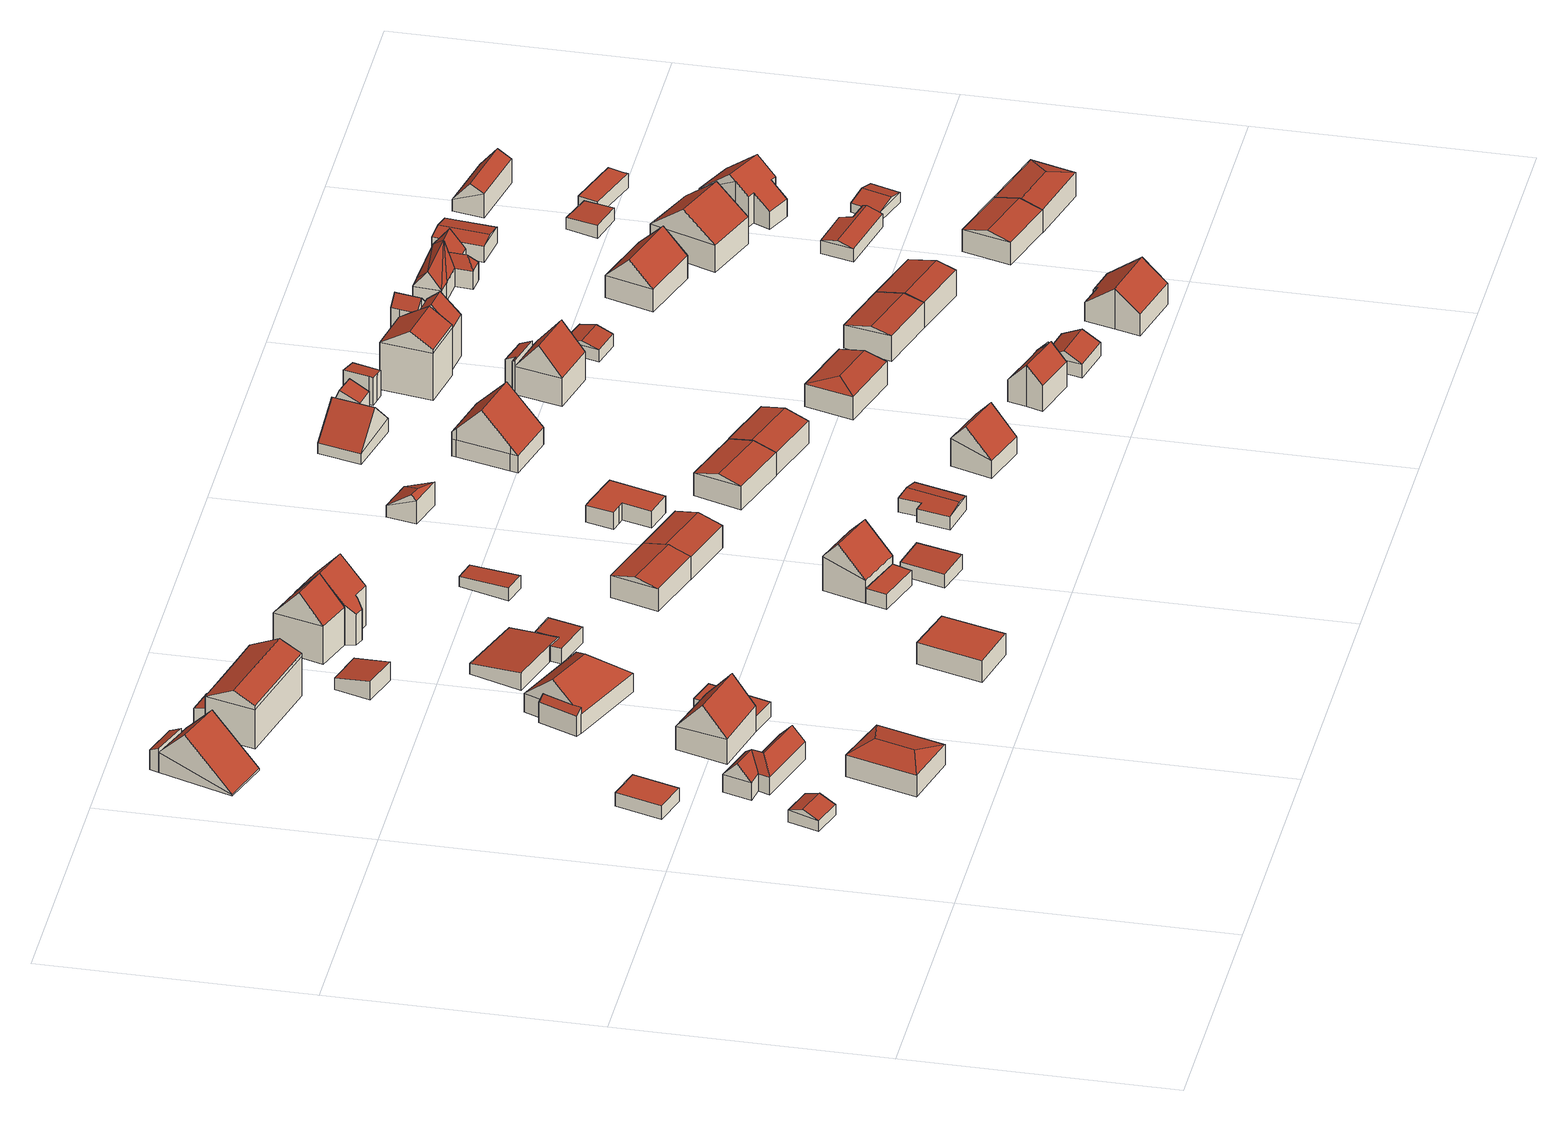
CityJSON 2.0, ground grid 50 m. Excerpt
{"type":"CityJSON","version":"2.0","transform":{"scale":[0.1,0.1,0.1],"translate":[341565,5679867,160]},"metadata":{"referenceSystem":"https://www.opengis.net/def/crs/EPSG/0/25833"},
"CityObjects":{
"building1":{"type":"Building","attributes":{"Dachtyp_tdc":"tdcGableRoof","Gemeindeschluessel":14729160,"Dachneigung":22.25,"QualitaetDacherkennung":86,"Geometrietyp2DReferenz":"3000","function":"31001_9998","roofType":"3100","measuredHeight":3.42},"geometry":[{"type":"MultiSurface","lod":"2","boundaries":[[[0,1,2,3]],[[1,4,5,2]],[[4,6,7,5]],[[6,0,3,7]],[[4,1,8]],[[0,6,9]],[[1,0,9,8]],[[6,4,8,9]],[[3,2,5,7]]],"semantics":{"surfaces":[{"type":"WallSurface"},{"type":"RoofSurface"},{"type":"GroundSurface"}],"values":[0,0,0,0,0,0,1,1,2]}}]},
"building2":{"type":"Building","attributes":{"Dachtyp_tdc":"tdcPolyFlatRoof","Gemeindeschluessel":14729160,"Dachneigung":0,"QualitaetDacherkennung":75,"Geometrietyp2DReferenz":"3000","function":"31001_9998","roofType":"1000","measuredHeight":2.74},"geometry":[{"type":"MultiSurface","lod":"2","boundaries":[[[10,11,12,13]],[[11,14,15,12]],[[14,16,17,15]],[[16,10,13,17]],[[16,14,11,10]],[[13,12,15,17]]],"semantics":{"surfaces":[{"type":"WallSurface"},{"type":"RoofSurface"},{"type":"GroundSurface"}],"values":[0,0,0,0,1,2]}}]},
"building3":{"type":"Building","attributes":{"Dachtyp_tdc":"tdcHipRoof","Gemeindeschluessel":14729160,"Dachneigung":14.56,"QualitaetDacherkennung":88,"Geometrietyp2DReferenz":"3000","function":"31001_9998","roofType":"3200","measuredHeight":5.57},"geometry":[{"type":"MultiSurface","lod":"2","boundaries":[[[18,19,20,21]],[[19,22,23,20]],[[22,24,25,23]],[[24,18,21,25]],[[22,19,26]],[[18,24,27]],[[19,18,27,26]],[[24,22,26,27]],[[21,20,23,25]]],"semantics":{"surfaces":[{"type":"WallSurface"},{"type":"RoofSurface"},{"type":"GroundSurface"}],"values":[0,0,0,0,1,1,1,1,2]}}]},
"building4":{"type":"Building","attributes":{"Dachtyp_tdc":"tdcFreeFormRoof","Gemeindeschluessel":14729160,"Dachneigung":45.85,"QualitaetDacherkennung":43,"Geometrietyp2DReferenz":"3000","function":"31001_9998","roofType":"5000","measuredHeight":6.42},"geometry":[{"type":"MultiSurface","lod":"2","boundaries":[[[28,29,30,31]],[[29,32,33,30]],[[32,34,35,33]],[[34,36,37,35]],[[36,38,39,37]],[[38,40,41,39]],[[40,42,43,41]],[[42,28,31,43]],[[44,45,42,40]],[[46,47,44,40,38]],[[46,38,36]],[[47,46,36,34]],[[45,44,47,34,32]],[[48,45,32,29]],[[48,29,28]],[[45,48,28,42]],[[31,30,33,35,37,39,41,43]]],"semantics":{"surfaces":[{"type":"WallSurface"},{"type":"RoofSurface"},{"type":"GroundSurface"}],"values":[0,0,0,0,0,0,0,0,1,1,0,1,1,1,0,1,2]}}]},
"building5":{"type":"Building","attributes":{"Dachtyp_tdc":"tdcGableRoof","Gemeindeschluessel":14729160,"Dachneigung":47.86,"QualitaetDacherkennung":76,"Geometrietyp2DReferenz":"3000","function":"31001_9998","roofType":"3100","measuredHeight":10.34},"geometry":[{"type":"MultiSurface","lod":"2","boundaries":[[[49,50,51,52]],[[50,53,54,51]],[[53,55,56,54]],[[55,49,52,56]],[[53,50,57]],[[49,55,58]],[[50,49,58,57]],[[55,53,57,58]],[[52,51,54,56]]],"semantics":{"surfaces":[{"type":"WallSurface"},{"type":"RoofSurface"},{"type":"GroundSurface"}],"values":[0,0,0,0,0,0,1,1,2]}}]},
"building6":{"type":"Building","attributes":{"Gemeindeschluessel":14729160,"Geometrietyp2DReferenz":"3000","function":"31001_9998","roofType":"9999"},"children":["building6-1","building6-2"]},
"building6-1":{"type":"BuildingPart","attributes":{"Dachtyp_tdc":"tdcPolyFlatRoof","Dachneigung":27.74,"QualitaetDacherkennung":62,"Geometrietyp2DReferenz":"3000","roofType":"2100","measuredHeight":4.92},"parents":["building6"],"geometry":[{"type":"MultiSurface","lod":"2","boundaries":[[[59,60,61,62,63]],[[60,64,65,61]],[[64,66,67,68,65]],[[66,64,60,59]],[[62,61,65,68]],[[63,67,66,59]],[[62,68,67,63]]],"semantics":{"surfaces":[{"type":"WallSurface"},{"type":"RoofSurface"},{"type":"GroundSurface"},{"type":"ClosureSurface"}],"values":[0,0,0,1,2,0,3]}}]},
"building6-2":{"type":"BuildingPart","attributes":{"Dachtyp_tdc":"tdcGableRoof","Dachneigung":44.22,"QualitaetDacherkennung":55,"Geometrietyp2DReferenz":"3000","roofType":"3100","measuredHeight":9.33},"parents":["building6"],"geometry":[{"type":"MultiSurface","lod":"2","boundaries":[[[69,70,71,72]],[[70,63,62,71]],[[73,69,72,74]],[[63,70,75]],[[69,73,76]],[[70,69,76,75]],[[73,67,63,75,76]],[[72,71,62,68,74]],[[74,68,67,73]],[[68,62,63,67]]],"semantics":{"surfaces":[{"type":"WallSurface"},{"type":"RoofSurface"},{"type":"GroundSurface"},{"type":"ClosureSurface"}],"values":[0,0,0,0,0,1,1,2,0,3]}}]},
"building7":{"type":"Building","attributes":{"Dachtyp_tdc":"tdcPolyFlatRoof","Gemeindeschluessel":14729160,"Dachneigung":0,"QualitaetDacherkennung":85,"Geometrietyp2DReferenz":"3000","function":"31001_9998","roofType":"1000","measuredHeight":3},"geometry":[{"type":"MultiSurface","lod":"2","boundaries":[[[77,78,51,54]],[[78,79,80,51]],[[79,81,82,80]],[[81,83,84,82]],[[83,77,54,84]],[[83,81,79,78,77]],[[54,51,80,82,84]]],"semantics":{"surfaces":[{"type":"WallSurface"},{"type":"RoofSurface"},{"type":"GroundSurface"}],"values":[0,0,0,0,0,1,2]}}]},
"building8":{"type":"Building","attributes":{"Gemeindeschluessel":14729160,"Geometrietyp2DReferenz":"3000","function":"31001_9998","roofType":"9999"},"children":["building8-1","building8-2"]},
"building8-1":{"type":"BuildingPart","attributes":{"Dachtyp_tdc":"tdcFreeFormRoof","Dachneigung":40,"QualitaetDacherkennung":10,"Geometrietyp2DReferenz":"3000","roofType":"5000","measuredHeight":8.75},"parents":["building8"],"geometry":[{"type":"MultiSurface","lod":"2","boundaries":[[[85,86,87,88]],[[86,89,90,87]],[[89,91,92,90]],[[93,94,95,91,89]],[[93,89,86]],[[94,93,86,85]],[[88,87,90,92,96]],[[88,96,97,85]],[[96,92,91,97]],[[94,85,97,98,95]],[[95,98,97,91]]],"semantics":{"surfaces":[{"type":"WallSurface"},{"type":"RoofSurface"},{"type":"GroundSurface"},{"type":"ClosureSurface"}],"values":[0,0,0,1,1,1,2,0,3,0,3]}}]},
"building8-2":{"type":"BuildingPart","attributes":{"Dachtyp_tdc":"tdcPolyFlatRoof","Dachneigung":39.41,"QualitaetDacherkennung":72,"Geometrietyp2DReferenz":"3000","roofType":"2100","measuredHeight":5.17},"parents":["building8"],"geometry":[{"type":"MultiSurface","lod":"2","boundaries":[[[99,100,101,92,91]],[[100,102,103,101]],[[102,98,97,96,103]],[[98,102,100,99,95]],[[92,101,103,96]],[[91,95,99]],[[92,96,97,91]],[[91,97,98,95]]],"semantics":{"surfaces":[{"type":"WallSurface"},{"type":"RoofSurface"},{"type":"GroundSurface"},{"type":"ClosureSurface"}],"values":[0,0,0,1,2,0,3,3]}}]},
"building9":{"type":"Building","attributes":{"Gemeindeschluessel":14729160,"Geometrietyp2DReferenz":"3000","function":"31001_9998","roofType":"9999"},"children":["building9-1","building9-2","building9-3"]},
"building9-1":{"type":"BuildingPart","attributes":{"Dachtyp_tdc":"tdcPolyFlatRoof","Dachneigung":15.86,"QualitaetDacherkennung":69,"Geometrietyp2DReferenz":"3000","roofType":"2100","measuredHeight":5.47},"parents":["building9"],"geometry":[{"type":"MultiSurface","lod":"2","boundaries":[[[104,105,106,107]],[[105,108,109,106]],[[108,110,111,109]],[[110,108,105,104]],[[107,106,109,111]],[[107,111,110,104]]],"semantics":{"surfaces":[{"type":"WallSurface"},{"type":"RoofSurface"},{"type":"GroundSurface"},{"type":"ClosureSurface"}],"values":[0,0,0,1,2,3]}}]},
"building9-2":{"type":"BuildingPart","attributes":{"Dachtyp_tdc":"tdcPolyFlatRoof","Dachneigung":18.68,"QualitaetDacherkennung":55,"Geometrietyp2DReferenz":"3000","roofType":"2100","measuredHeight":5.38},"parents":["building9"],"geometry":[{"type":"MultiSurface","lod":"2","boundaries":[[[112,113,114,115]],[[113,116,117,114]],[[116,118,119,117]],[[118,116,113,112]],[[115,114,117,119]],[[115,119,118,112]]],"semantics":{"surfaces":[{"type":"WallSurface"},{"type":"RoofSurface"},{"type":"GroundSurface"},{"type":"ClosureSurface"}],"values":[0,0,0,1,2,3]}}]},
"building9-3":{"type":"BuildingPart","attributes":{"Dachtyp_tdc":"tdcGableRoof","Dachneigung":26.41,"QualitaetDacherkennung":45,"Geometrietyp2DReferenz":"3000","roofType":"3100","measuredHeight":10.62},"parents":["building9"],"geometry":[{"type":"MultiSurface","lod":"2","boundaries":[[[120,121,112,115,111,110]],[[122,123,124,119,118]],[[123,125,126,124]],[[125,127,104,107,126]],[[121,120,127,128,129,122]],[[130,129,128,131]],[[123,130,131,125]],[[125,131,128,127]],[[122,129,130,123]],[[111,115,119,124,126,107]],[[122,118,112,121]],[[118,119,115,112]],[[110,104,127,120]],[[110,111,107,104]]],"semantics":{"surfaces":[{"type":"WallSurface"},{"type":"RoofSurface"},{"type":"GroundSurface"},{"type":"ClosureSurface"}],"values":[0,0,0,0,1,1,0,0,0,2,0,3,0,3]}}]},
"building10":{"type":"Building","attributes":{"Dachtyp_tdc":"tdcPolyFlatRoof","Gemeindeschluessel":14729160,"Dachneigung":0,"QualitaetDacherkennung":74,"Geometrietyp2DReferenz":"3000","function":"31001_9998","roofType":"1000","measuredHeight":4.28},"geometry":[{"type":"MultiSurface","lod":"2","boundaries":[[[132,133,134,135]],[[133,136,137,134]],[[136,138,139,137]],[[138,132,135,139]],[[138,136,133,132]],[[135,134,137,139]]],"semantics":{"surfaces":[{"type":"WallSurface"},{"type":"RoofSurface"},{"type":"GroundSurface"}],"values":[0,0,0,0,1,2]}}]},
"building11":{"type":"Building","attributes":{"Dachtyp_tdc":"tdcPolyFlatRoof","Gemeindeschluessel":14729160,"Dachneigung":7.75,"QualitaetDacherkennung":49,"Geometrietyp2DReferenz":"3000","function":"31001_9998","roofType":"2100","measuredHeight":3.51},"geometry":[{"type":"MultiSurface","lod":"2","boundaries":[[[140,141,142,143]],[[141,144,145,142]],[[144,146,147,145]],[[146,148,149,147]],[[148,150,151,149]],[[150,140,143,151]],[[150,148,146,144,141,140]],[[143,142,145,147,149,151]]],"semantics":{"surfaces":[{"type":"WallSurface"},{"type":"RoofSurface"},{"type":"GroundSurface"}],"values":[0,0,0,0,0,0,1,2]}}]},
"building12":{"type":"Building","attributes":{"Dachtyp_tdc":"tdcPolyFlatRoof","Gemeindeschluessel":14729160,"Dachneigung":10.85,"QualitaetDacherkennung":81,"Geometrietyp2DReferenz":"3000","function":"31001_9998","roofType":"2100","measuredHeight":3.75},"geometry":[{"type":"MultiSurface","lod":"2","boundaries":[[[152,153,154,155]],[[153,156,157,154]],[[156,158,159,157]],[[158,152,155,159]],[[158,156,153,152]],[[155,154,157,159]]],"semantics":{"surfaces":[{"type":"WallSurface"},{"type":"RoofSurface"},{"type":"GroundSurface"}],"values":[0,0,0,0,1,2]}}]},
"building13":{"type":"Building","attributes":{"Dachtyp_tdc":"tdcPolyFlatRoof","Gemeindeschluessel":14729160,"Dachneigung":2.67,"QualitaetDacherkennung":81,"Geometrietyp2DReferenz":"3000","function":"31001_9998","roofType":"2100","measuredHeight":3.11},"geometry":[{"type":"MultiSurface","lod":"2","boundaries":[[[160,161,162,163]],[[161,164,165,162]],[[164,166,167,165]],[[166,168,169,167]],[[168,170,171,169]],[[170,160,163,171]],[[170,168,166,164,161,160]],[[163,162,165,167,169,171]]],"semantics":{"surfaces":[{"type":"WallSurface"},{"type":"RoofSurface"},{"type":"GroundSurface"}],"values":[0,0,0,0,0,0,1,2]}}]},
"building14":{"type":"Building","attributes":{"Dachtyp_tdc":"tdcGableRoof","Gemeindeschluessel":14729160,"Dachneigung":48.17,"QualitaetDacherkennung":74,"Geometrietyp2DReferenz":"3000","function":"31001_9998","roofType":"3100","measuredHeight":12.88},"geometry":[{"type":"MultiSurface","lod":"2","boundaries":[[[172,173,174,175]],[[173,176,177,174]],[[176,178,179,177]],[[178,172,175,179]],[[176,173,180]],[[172,178,181]],[[173,172,181,180]],[[178,176,180,181]],[[175,174,177,179]]],"semantics":{"surfaces":[{"type":"WallSurface"},{"type":"RoofSurface"},{"type":"GroundSurface"}],"values":[0,0,0,0,0,0,1,1,2]}}]},
"building15":{"type":"Building","attributes":{"Dachtyp_tdc":"tdcPolyFlatRoof","Gemeindeschluessel":14729160,"Dachneigung":0,"QualitaetDacherkennung":73,"Geometrietyp2DReferenz":"3000","function":"31001_9998","roofType":"1000","measuredHeight":3},"geometry":[{"type":"MultiSurface","lod":"2","boundaries":[[[182,183,184,185]],[[183,186,187,184]],[[186,188,189,187]],[[188,182,185,189]],[[188,186,183,182]],[[185,184,187,189]]],"semantics":{"surfaces":[{"type":"WallSurface"},{"type":"RoofSurface"},{"type":"GroundSurface"}],"values":[0,0,0,0,1,2]}}]},
"building16":{"type":"Building","attributes":{"Dachtyp_tdc":"tdcGableRoof","Gemeindeschluessel":14729160,"Dachneigung":45.68,"QualitaetDacherkennung":77,"Geometrietyp2DReferenz":"3000","function":"31001_9998","roofType":"3100","measuredHeight":10.23},"geometry":[{"type":"MultiSurface","lod":"2","boundaries":[[[190,191,192,193]],[[185,189,194,195]],[[191,190,195,194]],[[190,196,185,195]],[[191,197,192]],[[196,190,193]],[[197,196,193,192]],[[196,197,189,185]],[[197,191,194,189]]],"semantics":{"surfaces":[{"type":"RoofSurface"},{"type":"GroundSurface"},{"type":"WallSurface"}],"values":[0,1,2,2,2,2,0,2,2]}}]},
"building17":{"type":"Building","attributes":{"Dachtyp_tdc":"tdcGableRoof","Gemeindeschluessel":14729160,"Dachneigung":14.23,"QualitaetDacherkennung":84,"Geometrietyp2DReferenz":"3000","function":"31001_9998","roofType":"3100","measuredHeight":5.68},"geometry":[{"type":"MultiSurface","lod":"2","boundaries":[[[198,199,200,201]],[[199,202,203,200]],[[202,204,205,203]],[[204,206,207,205]],[[206,198,201,207]],[[206,208,209,210,198]],[[199,210,209,202]],[[204,208,206]],[[202,209,208,204]],[[198,210,199]],[[201,200,203,205,207]]],"semantics":{"surfaces":[{"type":"WallSurface"},{"type":"RoofSurface"},{"type":"GroundSurface"}],"values":[0,0,0,0,0,1,1,0,0,0,2]}}]},
"building18":{"type":"Building","attributes":{"Dachtyp_tdc":"tdcFreeFormRoof","Gemeindeschluessel":14729160,"Dachneigung":44.53,"QualitaetDacherkennung":70,"Geometrietyp2DReferenz":"3000","function":"31001_9998","roofType":"5000","measuredHeight":12.74},"geometry":[{"type":"MultiSurface","lod":"2","boundaries":[[[211,212,177,213]],[[212,214,174,177]],[[214,215,216,174]],[[215,217,218,216]],[[217,219,220,218]],[[219,221,222,220]],[[221,223,224,222]],[[223,211,213,224]],[[225,215,214,226]],[[223,221,219,217,225,226,212,211]],[[214,212,226]],[[217,215,225]],[[213,177,174,216,218,220,222,224]]],"semantics":{"surfaces":[{"type":"WallSurface"},{"type":"RoofSurface"},{"type":"GroundSurface"}],"values":[0,0,0,0,0,0,0,0,1,1,0,0,2]}}]},
"building19":{"type":"Building","attributes":{"Dachtyp_tdc":"tdcPolyFlatRoof","Gemeindeschluessel":14729160,"Dachneigung":3.2,"QualitaetDacherkennung":85,"Geometrietyp2DReferenz":"3000","function":"31001_9998","roofType":"2100","measuredHeight":3.01},"geometry":[{"type":"MultiSurface","lod":"2","boundaries":[[[227,228,229,230]],[[228,231,232,229]],[[231,233,234,232]],[[233,227,230,234]],[[233,231,228,227]],[[230,229,232,234]]],"semantics":{"surfaces":[{"type":"WallSurface"},{"type":"RoofSurface"},{"type":"GroundSurface"}],"values":[0,0,0,0,1,2]}}]},
"building20":{"type":"Building","attributes":{"Dachtyp_tdc":"tdcPolyFlatRoof","Gemeindeschluessel":14729160,"Dachneigung":3.89,"QualitaetDacherkennung":89,"Geometrietyp2DReferenz":"3000","function":"31001_9998","roofType":"2100","measuredHeight":2.62},"geometry":[{"type":"MultiSurface","lod":"2","boundaries":[[[235,236,237,238]],[[236,239,240,237]],[[239,241,242,240]],[[241,235,238,242]],[[241,239,236,235]],[[238,237,240,242]]],"semantics":{"surfaces":[{"type":"WallSurface"},{"type":"RoofSurface"},{"type":"GroundSurface"}],"values":[0,0,0,0,1,2]}}]},
"building21":{"type":"Building","attributes":{"Dachtyp_tdc":"tdcFreeFormRoof","Gemeindeschluessel":14729160,"Dachneigung":14.19,"QualitaetDacherkennung":85,"Geometrietyp2DReferenz":"3000","function":"31001_9998","roofType":"5000","measuredHeight":5.63},"geometry":[{"type":"MultiSurface","lod":"2","boundaries":[[[243,244,245,246]],[[244,247,248,245]],[[247,249,250,248]],[[249,251,252,250]],[[251,253,254,252]],[[253,243,246,254]],[[255,256,257,253,251]],[[258,259,202,256,255]],[[244,202,259,247]],[[243,257,256,202,244]],[[247,259,258,249]],[[249,258,255,251]],[[253,257,243]],[[246,245,248,250,252,254]]],"semantics":{"surfaces":[{"type":"WallSurface"},{"type":"RoofSurface"},{"type":"GroundSurface"}],"values":[0,0,0,0,0,0,1,1,0,0,0,0,0,2]}}]},
"building22":{"type":"Building","attributes":{"Dachtyp_tdc":"tdcFreeFormRoof","Gemeindeschluessel":14729160,"Dachneigung":10.03,"QualitaetDacherkennung":80,"Geometrietyp2DReferenz":"3000","function":"31001_9998","roofType":"5000","measuredHeight":3.29},"geometry":[{"type":"MultiSurface","lod":"2","boundaries":[[[260,261,262,263]],[[261,264,265,262]],[[264,266,267,265]],[[266,268,269,267]],[[268,270,271,269]],[[270,260,263,271]],[[261,260,272,273]],[[273,272,270,268,266,264]],[[264,261,273]],[[260,270,272]],[[263,262,265,267,269,271]]],"semantics":{"surfaces":[{"type":"WallSurface"},{"type":"RoofSurface"},{"type":"GroundSurface"}],"values":[0,0,0,0,0,0,1,1,0,0,2]}}]},
"building23":{"type":"Building","attributes":{"Dachtyp_tdc":"tdcPolyFlatRoof","Gemeindeschluessel":14729160,"Dachneigung":0,"QualitaetDacherkennung":85,"Geometrietyp2DReferenz":"3000","function":"31001_9998","roofType":"1000","measuredHeight":3.47},"geometry":[{"type":"MultiSurface","lod":"2","boundaries":[[[274,275,276,277]],[[275,278,279,276]],[[278,280,281,279]],[[280,282,283,281]],[[282,284,285,283]],[[284,286,287,285]],[[286,288,289,287]],[[288,274,277,289]],[[288,286,284,282,280,278,275,274]],[[277,276,279,281,283,285,287,289]]],"semantics":{"surfaces":[{"type":"WallSurface"},{"type":"RoofSurface"},{"type":"GroundSurface"}],"values":[0,0,0,0,0,0,0,0,1,2]}}]},
"building24":{"type":"Building","attributes":{"Dachtyp_tdc":"tdcGableRoof","Gemeindeschluessel":14729160,"Dachneigung":13.68,"QualitaetDacherkennung":81,"Geometrietyp2DReferenz":"3000","function":"31001_9998","roofType":"3100","measuredHeight":5.78},"geometry":[{"type":"MultiSurface","lod":"2","boundaries":[[[290,291,292,293]],[[291,294,295,292]],[[294,296,297,295]],[[296,290,293,297]],[[294,291,298]],[[290,296,299]],[[291,290,299,298]],[[296,294,298,299]],[[293,292,295,297]]],"semantics":{"surfaces":[{"type":"WallSurface"},{"type":"RoofSurface"},{"type":"GroundSurface"}],"values":[0,0,0,0,0,0,1,1,2]}}]},
"building25":{"type":"Building","attributes":{"Dachtyp_tdc":"tdcHipAndGableRoof","Gemeindeschluessel":14729160,"Dachneigung":34.94,"QualitaetDacherkennung":59,"Geometrietyp2DReferenz":"3000","function":"31001_9998","roofType":"5000","measuredHeight":5.65},"geometry":[{"type":"MultiSurface","lod":"2","boundaries":[[[300,301,302,303]],[[301,304,305,302]],[[304,306,307,305]],[[306,300,303,307]],[[304,301,308]],[[300,306,309]],[[301,300,309,308]],[[306,304,308,309]],[[303,302,305,307]]],"semantics":{"surfaces":[{"type":"WallSurface"},{"type":"RoofSurface"},{"type":"GroundSurface"}],"values":[0,0,0,0,1,0,1,1,2]}}]},
"building26":{"type":"Building","attributes":{"Dachtyp_tdc":"tdcGableRoof","Gemeindeschluessel":14729160,"Dachneigung":46.3,"QualitaetDacherkennung":84,"Geometrietyp2DReferenz":"3000","function":"31001_9998","roofType":"3100","measuredHeight":8.79},"geometry":[{"type":"MultiSurface","lod":"2","boundaries":[[[310,311,312,313]],[[311,314,315,312]],[[314,316,317,315]],[[316,310,313,317]],[[314,311,318]],[[310,316,319]],[[311,310,319,318]],[[316,314,318,319]],[[313,312,315,317]]],"semantics":{"surfaces":[{"type":"WallSurface"},{"type":"RoofSurface"},{"type":"GroundSurface"}],"values":[0,0,0,0,0,0,1,1,2]}}]},
"building27":{"type":"Building","attributes":{"Dachtyp_tdc":"tdcGableRoof","Gemeindeschluessel":14729160,"Dachneigung":13.9,"QualitaetDacherkennung":83,"Geometrietyp2DReferenz":"3000","function":"31001_9998","roofType":"3100","measuredHeight":5.68},"geometry":[{"type":"MultiSurface","lod":"2","boundaries":[[[320,321,322,323]],[[321,324,325,322]],[[324,326,327,325]],[[326,320,323,327]],[[324,321,328]],[[320,326,329]],[[321,320,329,328]],[[326,324,328,329]],[[323,322,325,327]]],"semantics":{"surfaces":[{"type":"WallSurface"},{"type":"RoofSurface"},{"type":"GroundSurface"}],"values":[0,0,0,0,0,0,1,1,2]}}]},
"building28":{"type":"Building","attributes":{"Dachtyp_tdc":"tdcGableRoof","Gemeindeschluessel":14729160,"Dachneigung":46.92,"QualitaetDacherkennung":70,"Geometrietyp2DReferenz":"3000","function":"31001_9998","roofType":"3100","measuredHeight":10.69},"geometry":[{"type":"MultiSurface","lod":"2","boundaries":[[[330,331,332,333]],[[331,334,335,332]],[[334,336,337,335]],[[336,338,339,337]],[[338,340,341,339]],[[340,330,333,341]],[[340,342,343,344,330]],[[345,346,343,342,347]],[[336,345,347,338]],[[338,347,342,340]],[[334,346,345,336]],[[331,344,343,346,334]],[[330,344,331]],[[333,332,335,337,339,341]]],"semantics":{"surfaces":[{"type":"WallSurface"},{"type":"RoofSurface"},{"type":"GroundSurface"}],"values":[0,0,0,0,0,0,1,1,0,0,0,0,0,2]}}]},
"building29":{"type":"Building","attributes":{"Gemeindeschluessel":14729160,"Dachtyp_tdc":"tdcGableRoof","Dachneigung":47.29,"QualitaetDacherkennung":80,"Geometrietyp2DReferenz":"3000","function":"31001_9998","roofType":"3100","measuredHeight":8.34},"geometry":[{"type":"MultiSurface","lod":"2","boundaries":[[[348,349,350,351]],[[349,352,353,350]],[[352,354,355,353]],[[354,356,357,355]],[[356,358,359,357]],[[358,360,361,359]],[[360,362,363,361]],[[362,364,365,363]],[[364,348,351,365]],[[360,358,356,354]],[[354,352,349,348,364,362,360]],[[351,350,353,355,357,359,361,363,365]]],"semantics":{"surfaces":[{"type":"WallSurface"},{"type":"RoofSurface"},{"type":"GroundSurface"}],"values":[0,0,0,0,0,0,0,0,0,1,1,2]}}]},
"building30":{"type":"Building","attributes":{"Dachtyp_tdc":"tdcHipAndGableRoof","Gemeindeschluessel":14729160,"Dachneigung":14.35,"QualitaetDacherkennung":74,"Geometrietyp2DReferenz":"3000","function":"31001_9998","roofType":"5000","measuredHeight":5.73},"geometry":[{"type":"MultiSurface","lod":"2","boundaries":[[[366,367,368,369]],[[367,370,371,368]],[[370,372,373,371]],[[372,366,369,373]],[[370,367,374]],[[366,372,375]],[[367,366,375,374]],[[372,370,374,375]],[[369,368,371,373]]],"semantics":{"surfaces":[{"type":"WallSurface"},{"type":"RoofSurface"},{"type":"GroundSurface"}],"values":[0,0,0,0,1,0,1,1,2]}}]},
"building31":{"type":"Building","attributes":{"Dachtyp_tdc":"tdcGableRoof","Gemeindeschluessel":14729160,"Dachneigung":44.92,"QualitaetDacherkennung":78,"Geometrietyp2DReferenz":"3000","function":"31001_9998","roofType":"3100","measuredHeight":7.96},"geometry":[{"type":"MultiSurface","lod":"2","boundaries":[[[376,377,378,379]],[[377,380,381,378]],[[380,382,383,381]],[[382,376,379,383]],[[380,377,384]],[[376,382,385]],[[377,376,385,384]],[[382,380,384,385]],[[379,378,381,383]]],"semantics":{"surfaces":[{"type":"WallSurface"},{"type":"RoofSurface"},{"type":"GroundSurface"}],"values":[0,0,0,0,0,0,1,1,2]}}]},
"building32":{"type":"Building","attributes":{"Dachtyp_tdc":"tdcGableRoof","Gemeindeschluessel":14729160,"Dachneigung":28.04,"QualitaetDacherkennung":85,"Geometrietyp2DReferenz":"3000","function":"31001_9998","roofType":"3100","measuredHeight":4.56},"geometry":[{"type":"MultiSurface","lod":"2","boundaries":[[[386,387,388,389]],[[387,390,391,388]],[[390,392,393,391]],[[392,386,389,393]],[[390,387,394]],[[386,392,395]],[[387,386,395,394]],[[392,390,394,395]],[[389,388,391,393]]],"semantics":{"surfaces":[{"type":"WallSurface"},{"type":"RoofSurface"},{"type":"GroundSurface"}],"values":[0,0,0,0,0,0,1,1,2]}}]},
"building33":{"type":"Building","attributes":{"Gemeindeschluessel":14729160,"Geometrietyp2DReferenz":"3000","function":"31001_9998","roofType":"9999"},"children":["building33-1","building33-2"]},
"building33-1":{"type":"BuildingPart","attributes":{"Dachtyp_tdc":"tdcPolyFlatRoof","Dachneigung":27.48,"QualitaetDacherkennung":61,"Geometrietyp2DReferenz":"3000","roofType":"2100","measuredHeight":6.76},"parents":["building33"],"geometry":[{"type":"MultiSurface","lod":"2","boundaries":[[[396,397,398,399,400]],[[397,401,402,398]],[[401,403,404,402]],[[403,405,406,404]],[[405,407,408,409,406]],[[407,405,403,401,397,396]],[[399,398,402,404,406,409]],[[400,408,407,396]],[[399,409,408,400]]],"semantics":{"surfaces":[{"type":"WallSurface"},{"type":"RoofSurface"},{"type":"GroundSurface"},{"type":"ClosureSurface"}],"values":[0,0,0,0,0,1,2,0,3]}}]},
"building33-2":{"type":"BuildingPart","attributes":{"Dachtyp_tdc":"tdcGableRoof","Dachneigung":49.86,"QualitaetDacherkennung":81,"Geometrietyp2DReferenz":"3000","roofType":"3100","measuredHeight":10.99},"parents":["building33"],"geometry":[{"type":"MultiSurface","lod":"2","boundaries":[[[410,411,412,413]],[[411,414,415,412]],[[414,400,399,415]],[[411,410,416]],[[400,414,417]],[[410,408,400,417,416]],[[414,411,416,417]],[[399,409,413,412,415]],[[410,413,409,408]],[[408,409,399,400]]],"semantics":{"surfaces":[{"type":"WallSurface"},{"type":"RoofSurface"},{"type":"GroundSurface"},{"type":"ClosureSurface"}],"values":[0,0,0,0,0,1,1,2,0,3]}}]},
"building34":{"type":"Building","attributes":{"Dachtyp_tdc":"tdcGableRoof","Gemeindeschluessel":14729160,"Dachneigung":23.56,"QualitaetDacherkennung":14,"Geometrietyp2DReferenz":"3000","function":"31001_9998","roofType":"3100","measuredHeight":4.42},"geometry":[{"type":"MultiSurface","lod":"2","boundaries":[[[418,419,420,421]],[[419,422,423,420]],[[422,424,425,423]],[[424,418,421,425]],[[422,419,426]],[[418,424,427]],[[419,418,427,426]],[[424,422,426,427]],[[421,420,423,425]]],"semantics":{"surfaces":[{"type":"WallSurface"},{"type":"RoofSurface"},{"type":"GroundSurface"}],"values":[0,0,0,0,0,0,1,1,2]}}]},
"building35":{"type":"Building","attributes":{"Dachtyp_tdc":"tdcPolyFlatRoof","Gemeindeschluessel":14729160,"Dachneigung":6.82,"QualitaetDacherkennung":77,"Geometrietyp2DReferenz":"3000","function":"31001_9998","roofType":"2100","measuredHeight":5.56},"geometry":[{"type":"MultiSurface","lod":"2","boundaries":[[[428,429,430,431]],[[429,432,433,430]],[[432,434,435,433]],[[434,436,437,435]],[[436,438,439,437]],[[438,440,441,439]],[[440,442,443,441]],[[442,428,431,443]],[[442,440,438,436,434,432,429,428]],[[431,430,433,435,437,439,441,443]]],"semantics":{"surfaces":[{"type":"WallSurface"},{"type":"RoofSurface"},{"type":"GroundSurface"}],"values":[0,0,0,0,0,0,0,0,1,2]}}]},
"building36":{"type":"Building","attributes":{"Dachtyp_tdc":"tdcGableRoof","Gemeindeschluessel":14729160,"Dachneigung":13.97,"QualitaetDacherkennung":76,"Geometrietyp2DReferenz":"3000","function":"31001_9998","roofType":"3100","measuredHeight":5.93},"geometry":[{"type":"MultiSurface","lod":"2","boundaries":[[[444,445,446,447]],[[445,448,449,446]],[[448,450,451,449]],[[450,444,447,451]],[[448,445,452]],[[444,450,453]],[[445,444,453,452]],[[450,448,452,453]],[[447,446,449,451]]],"semantics":{"surfaces":[{"type":"WallSurface"},{"type":"RoofSurface"},{"type":"GroundSurface"}],"values":[0,0,0,0,0,0,1,1,2]}}]},
"building37":{"type":"Building","attributes":{"Gemeindeschluessel":14729160,"Geometrietyp2DReferenz":"3000","function":"31001_9998","roofType":"9999"},"children":["building37-1","building37-2"]},
"building37-1":{"type":"BuildingPart","attributes":{"Dachtyp_tdc":"tdcGableRoof","Dachneigung":47.2,"QualitaetDacherkennung":45,"Geometrietyp2DReferenz":"3000","roofType":"3100","measuredHeight":13.06},"parents":["building37"],"geometry":[{"type":"MultiSurface","lod":"2","boundaries":[[[454,455,456,457]],[[455,458,459,456]],[[458,460,461,459]],[[460,462,463,461]],[[462,464,465,463]],[[464,466,467,468,465]],[[469,454,457,470,471]],[[464,462,460,458,455]],[[455,454,469,472,466,464]],[[457,456,459,461,463,465,468,470]],[[469,471,472]],[[471,470,468,467]],[[471,467,466,472]]],"semantics":{"surfaces":[{"type":"WallSurface"},{"type":"RoofSurface"},{"type":"GroundSurface"},{"type":"ClosureSurface"}],"values":[0,0,0,0,0,0,0,1,1,2,0,3,3]}}]},
"building37-2":{"type":"BuildingPart","attributes":{"Dachtyp_tdc":"tdcGableRoof","Dachneigung":32.32,"QualitaetDacherkennung":43,"Geometrietyp2DReferenz":"3000","roofType":"3100","measuredHeight":13.09},"parents":["building37"],"geometry":[{"type":"MultiSurface","lod":"2","boundaries":[[[467,473,474,468]],[[473,475,476,474]],[[475,477,478,476]],[[477,471,470,478]],[[477,479,480,481,472,471]],[[482,480,479,483]],[[473,482,483,475]],[[475,483,479,477]],[[467,481,480,482,473]],[[466,481,467]],[[470,468,474,476,478]],[[468,470,471,467]],[[481,466,472]],[[472,466,467,471]]],"semantics":{"surfaces":[{"type":"WallSurface"},{"type":"RoofSurface"},{"type":"GroundSurface"},{"type":"ClosureSurface"}],"values":[0,0,0,0,1,1,0,0,0,0,2,3,0,3]}}]},
"building38":{"type":"Building","attributes":{"Dachtyp_tdc":"tdcGableRoof","Gemeindeschluessel":14729160,"Dachneigung":37.9,"QualitaetDacherkennung":69,"Geometrietyp2DReferenz":"3000","function":"31001_9998","roofType":"3100","measuredHeight":8.06},"geometry":[{"type":"MultiSurface","lod":"2","boundaries":[[[484,485,486,487]],[[485,488,489,486]],[[488,490,491,489]],[[490,492,493,491]],[[492,494,495,493]],[[494,496,497,495]],[[496,498,499,497]],[[498,484,487,499]],[[494,492,490,488,485,484]],[[484,498,496,494]],[[487,486,489,491,493,495,497,499]]],"semantics":{"surfaces":[{"type":"WallSurface"},{"type":"RoofSurface"},{"type":"GroundSurface"}],"values":[0,0,0,0,0,0,0,0,1,1,2]}}]},
"building39":{"type":"Building","attributes":{"Dachtyp_tdc":"tdcGableRoof","Gemeindeschluessel":14729160,"Dachneigung":15.51,"QualitaetDacherkennung":76,"Geometrietyp2DReferenz":"3000","function":"31001_9998","roofType":"3100","measuredHeight":3.33},"geometry":[{"type":"MultiSurface","lod":"2","boundaries":[[[500,501,502,503]],[[501,504,505,502]],[[504,506,507,505]],[[506,500,503,507]],[[504,501,508]],[[500,506,509]],[[501,500,509,508]],[[506,504,508,509]],[[503,502,505,507]]],"semantics":{"surfaces":[{"type":"WallSurface"},{"type":"RoofSurface"},{"type":"GroundSurface"}],"values":[0,0,0,0,0,0,1,1,2]}}]},
"building40":{"type":"Building","attributes":{"Dachtyp_tdc":"tdcGableRoof","Gemeindeschluessel":14729160,"Dachneigung":46.3,"QualitaetDacherkennung":59,"Geometrietyp2DReferenz":"3000","function":"31001_9998","roofType":"3100","measuredHeight":12.22},"geometry":[{"type":"MultiSurface","lod":"2","boundaries":[[[510,511,512,513]],[[511,514,515,512]],[[514,516,517,515]],[[516,510,513,517]],[[514,511,518]],[[510,516,519]],[[511,510,519,518]],[[516,514,518,519]],[[513,512,515,517]]],"semantics":{"surfaces":[{"type":"WallSurface"},{"type":"RoofSurface"},{"type":"GroundSurface"}],"values":[0,0,0,0,0,0,1,1,2]}}]},
"building41":{"type":"Building","attributes":{"Dachtyp_tdc":"tdcGableRoof","Gemeindeschluessel":14729160,"Dachneigung":13.93,"QualitaetDacherkennung":83,"Geometrietyp2DReferenz":"3000","function":"31001_9998","roofType":"3100","measuredHeight":5.96},"geometry":[{"type":"MultiSurface","lod":"2","boundaries":[[[520,444,447,521]],[[444,450,451,447]],[[450,522,523,451]],[[522,520,521,523]],[[450,444,524]],[[520,522,525]],[[444,520,525,524]],[[522,450,524,525]],[[521,447,451,523]]],"semantics":{"surfaces":[{"type":"WallSurface"},{"type":"RoofSurface"},{"type":"GroundSurface"}],"values":[0,0,0,0,0,0,1,1,2]}}]},
"building42":{"type":"Building","attributes":{"Dachtyp_tdc":"tdcGableRoof","Gemeindeschluessel":14729160,"Dachneigung":44.64,"QualitaetDacherkennung":86,"Geometrietyp2DReferenz":"3000","function":"31001_9998","roofType":"3100","measuredHeight":9.15},"geometry":[{"type":"MultiSurface","lod":"2","boundaries":[[[526,527,528,529]],[[527,530,531,528]],[[530,532,533,531]],[[532,526,529,533]],[[530,527,534]],[[526,532,535]],[[527,526,535,534]],[[532,530,534,535]],[[529,528,531,533]]],"semantics":{"surfaces":[{"type":"WallSurface"},{"type":"RoofSurface"},{"type":"GroundSurface"}],"values":[0,0,0,0,0,0,1,1,2]}}]},
"building43":{"type":"Building","attributes":{"Dachtyp_tdc":"tdcGableRoof","Gemeindeschluessel":14729160,"Dachneigung":14.03,"QualitaetDacherkennung":84,"Geometrietyp2DReferenz":"3000","function":"31001_9998","roofType":"3100","measuredHeight":5.64},"geometry":[{"type":"MultiSurface","lod":"2","boundaries":[[[536,537,538,539]],[[537,540,541,538]],[[540,542,543,541]],[[542,536,539,543]],[[540,537,544]],[[536,542,545]],[[537,536,545,544]],[[542,540,544,545]],[[539,538,541,543]]],"semantics":{"surfaces":[{"type":"WallSurface"},{"type":"RoofSurface"},{"type":"GroundSurface"}],"values":[0,0,0,0,0,0,1,1,2]}}]},
"building44":{"type":"Building","attributes":{"Dachtyp_tdc":"tdcFreeFormRoof","Gemeindeschluessel":14729160,"Dachneigung":52.49,"QualitaetDacherkennung":47,"Geometrietyp2DReferenz":"3000","function":"31001_9998","roofType":"5000","measuredHeight":7.27},"geometry":[{"type":"MultiSurface","lod":"2","boundaries":[[[546,547,548]],[[547,546,549]],[[550,551,547,549,552]],[[553,554,555,556,557,558,559,560,561,562]],[[549,546,554,553]],[[546,548,555,554]],[[548,563,556,555]],[[563,564,557,556]],[[564,565,558,557]],[[565,566,559,558]],[[566,567,560,559]],[[567,568,561,560]],[[568,552,562,561]],[[552,549,553,562]],[[550,552,568]],[[551,550,568,567]],[[569,547,551,567,566]],[[569,566,565]],[[565,547,569]],[[565,570,547]],[[564,570,565]],[[570,564,563]],[[570,563,548]],[[548,547,570]]],"semantics":{"surfaces":[{"type":"RoofSurface"},{"type":"GroundSurface"},{"type":"WallSurface"}],"values":[0,0,0,1,2,2,2,2,2,2,2,2,2,2,0,0,0,2,0,0,0,0,2,0]}}]},
"building45":{"type":"Building","attributes":{"Gemeindeschluessel":14729160,"Dachtyp_tdc":"tdcFreeFormRoof","Dachneigung":16.96,"QualitaetDacherkennung":79,"Geometrietyp2DReferenz":"3000","function":"31001_9998","roofType":"5000","measuredHeight":3.59},"geometry":[{"type":"MultiSurface","lod":"2","boundaries":[[[571,572,573,574]],[[572,575,576,573]],[[575,577,578,576]],[[577,579,580,578]],[[579,581,582,580]],[[581,571,574,582]],[[581,583,584,571]],[[583,579,577,575,572,584]],[[572,571,584]],[[581,579,583]],[[574,573,576,578,580,582]]],"semantics":{"surfaces":[{"type":"WallSurface"},{"type":"RoofSurface"},{"type":"GroundSurface"}],"values":[0,0,0,0,0,0,1,1,0,0,2]}}]},
"building46":{"type":"Building","attributes":{"Dachtyp_tdc":"tdcGableRoof","Gemeindeschluessel":14729160,"Dachneigung":38.44,"QualitaetDacherkennung":85,"Geometrietyp2DReferenz":"3000","function":"31001_9998","roofType":"3100","measuredHeight":10.47},"geometry":[{"type":"MultiSurface","lod":"2","boundaries":[[[585,586,587,588]],[[586,589,590,587]],[[589,591,592,590]],[[591,585,588,592]],[[589,586,593]],[[585,591,594]],[[586,585,594,593]],[[591,589,593,594]],[[588,587,590,592]]],"semantics":{"surfaces":[{"type":"WallSurface"},{"type":"RoofSurface"},{"type":"GroundSurface"}],"values":[0,0,0,0,0,0,1,1,2]}}]},
"building47":{"type":"Building","attributes":{"Dachtyp_tdc":"tdcHipAndGableRoof","Gemeindeschluessel":14729160,"Dachneigung":14.15,"QualitaetDacherkennung":78,"Geometrietyp2DReferenz":"3000","function":"31001_9998","roofType":"5000","measuredHeight":5.74},"geometry":[{"type":"MultiSurface","lod":"2","boundaries":[[[542,595,596,597]],[[595,598,599,596]],[[598,536,600,599]],[[536,542,597,600]],[[598,595,601]],[[542,536,602]],[[595,542,602,601]],[[536,598,601,602]],[[597,596,599,600]]],"semantics":{"surfaces":[{"type":"WallSurface"},{"type":"RoofSurface"},{"type":"GroundSurface"}],"values":[0,0,0,0,1,0,1,1,2]}}]},
"building48":{"type":"Building","attributes":{"Dachtyp_tdc":"tdcGableRoof","Gemeindeschluessel":14729160,"Dachneigung":12.45,"QualitaetDacherkennung":91,"Geometrietyp2DReferenz":"3000","function":"31001_9998","roofType":"3100","measuredHeight":3.91},"geometry":[{"type":"MultiSurface","lod":"2","boundaries":[[[603,604,605,606]],[[604,607,608,605]],[[607,609,610,608]],[[609,603,606,610]],[[607,604,611]],[[603,609,612]],[[604,603,612,611]],[[609,607,611,612]],[[606,605,608,610]]],"semantics":{"surfaces":[{"type":"WallSurface"},{"type":"RoofSurface"},{"type":"GroundSurface"}],"values":[0,0,0,0,0,0,1,1,2]}}]},
"building49":{"type":"Building","attributes":{"Dachtyp_tdc":"tdcPolyFlatRoof","Gemeindeschluessel":14729160,"Dachneigung":2.9,"QualitaetDacherkennung":92,"Geometrietyp2DReferenz":"3000","function":"31001_9998","roofType":"2100","measuredHeight":2.58},"geometry":[{"type":"MultiSurface","lod":"2","boundaries":[[[613,614,615,616]],[[614,617,618,615]],[[617,619,620,618]],[[619,613,616,620]],[[619,617,614,613]],[[616,615,618,620]]],"semantics":{"surfaces":[{"type":"WallSurface"},{"type":"RoofSurface"},{"type":"GroundSurface"}],"values":[0,0,0,0,1,2]}}]},
"building50":{"type":"Building","attributes":{"Dachtyp_tdc":"tdcGableRoof","Gemeindeschluessel":14729160,"Dachneigung":14.46,"QualitaetDacherkennung":81,"Geometrietyp2DReferenz":"3000","function":"31001_9998","roofType":"3100","measuredHeight":2.76},"geometry":[{"type":"MultiSurface","lod":"2","boundaries":[[[621,622,623,624]],[[622,625,626,623]],[[625,627,628,626]],[[627,621,624,628]],[[625,622,629]],[[621,627,630]],[[622,621,630,629]],[[627,625,629,630]],[[624,623,626,628]]],"semantics":{"surfaces":[{"type":"WallSurface"},{"type":"RoofSurface"},{"type":"GroundSurface"}],"values":[0,0,0,0,0,0,1,1,2]}}]},
"building51":{"type":"Building","attributes":{"Dachtyp_tdc":"tdcFreeFormRoof","Gemeindeschluessel":14729160,"Dachneigung":39.22,"QualitaetDacherkennung":81,"Geometrietyp2DReferenz":"3000","function":"31001_9998","roofType":"5000","measuredHeight":9.21},"geometry":[{"type":"MultiSurface","lod":"2","boundaries":[[[631,632,633,634]],[[632,635,636,633]],[[635,637,638,636]],[[637,639,640,638]],[[639,641,642,640]],[[641,643,644,642]],[[643,645,646,644]],[[645,647,648,646]],[[647,649,650,648]],[[649,631,634,650]],[[651,631,649,647,652]],[[641,639,637,635,632,651,652,645,643]],[[632,631,651]],[[647,645,652]],[[634,633,636,638,640,642,644,646,648,650]]],"semantics":{"surfaces":[{"type":"WallSurface"},{"type":"RoofSurface"},{"type":"GroundSurface"}],"values":[0,0,0,0,0,0,0,0,0,0,1,1,0,0,2]}}]},
"building52":{"type":"Building","attributes":{"Dachtyp_tdc":"tdcPolyFlatRoof","Gemeindeschluessel":14729160,"Dachneigung":0,"QualitaetDacherkennung":70,"Geometrietyp2DReferenz":"3000","function":"31001_9998","roofType":"1000","measuredHeight":2.91},"geometry":[{"type":"MultiSurface","lod":"2","boundaries":[[[653,654,655,656]],[[654,657,658,655]],[[657,659,660,658]],[[659,661,662,660]],[[661,653,656,662]],[[661,659,657,654,653]],[[656,655,658,660,662]]],"semantics":{"surfaces":[{"type":"WallSurface"},{"type":"RoofSurface"},{"type":"GroundSurface"}],"values":[0,0,0,0,0,1,2]}}]},
"building53":{"type":"Building","attributes":{"Dachtyp_tdc":"tdcGableRoof","Gemeindeschluessel":14729160,"Dachneigung":49.75,"QualitaetDacherkennung":64,"Geometrietyp2DReferenz":"3000","function":"31001_9998","roofType":"3100","measuredHeight":6.3},"geometry":[{"type":"MultiSurface","lod":"2","boundaries":[[[663,664,665,666]],[[664,667,668,665]],[[667,669,670,668]],[[669,663,666,670]],[[667,664,671]],[[663,669,672]],[[664,663,672,671]],[[669,667,671,672]],[[666,665,668,670]]],"semantics":{"surfaces":[{"type":"WallSurface"},{"type":"RoofSurface"},{"type":"GroundSurface"}],"values":[0,0,0,0,0,0,1,1,2]}}]}
},
"vertices":[
[112,229,110],[55,247,110],[55,247,89],[112,229,89],[74,304,113],[74,304,89],[131,286,113],[131,286,89],[65,277,123],[122,259,123],
[60,601,119],[122,583,119],[122,583,92],[60,601,92],[96,497,119],[96,497,92],[34,515,119],[34,515,92],
[197,106,131],[236,237,131],[236,237,88],[197,106,88],[343,205,129],[343,205,88],[305,78,129],[305,78,88],[278,194,144],[256,121,144],
[130,378,123],[146,432,123],[146,432,88],[130,378,88],[226,408,123],[226,408,88],[218,384,123],[218,384,88],[289,362,123],[289,362,88],[275,315,123],[275,315,88],[153,352,123],[153,352,88],[161,373,123],[161,373,88],[187,369,150],[195,392,148],[282,339,149],[187,368,149],[138,405,153],
[262,537,134],[371,506,136],[371,506,88],[262,537,88],[343,415,140],[343,415,88],[233,442,138],[233,442,88],[356,458,192],[247,487,192],
[54,1392,111],[60,1409,102],[60,1409,62],[54,1392,62],[54,1392,102],[131,1389,99],[131,1389,62],[123,1367,111],[123,1367,103],[123,1367,62],
[95,1226,66],[6,1255,64],[6,1255,62],[95,1226,62],[138,1361,103],[138,1361,62],[37,1343,155],[123,1313,155],
[343,415,118],[371,506,118],[379,530,118],[379,530,88],[430,514,118],[430,514,88],[394,399,118],[394,399,88],
[325,813,126],[470,752,126],[470,752,88],[325,813,88],[424,644,126],[424,644,88],[279,705,126],[279,705,88],[392,721,175],[302,759,175],[285,720,140],[310,777,88],[310,777,126],[310,777,140],
[279,705,140],[267,710,129],[267,710,88],[298,782,129],[298,782,88],
[209,1343,100],[214,1364,94],[214,1364,46],[209,1343,46],[265,1352,94],[265,1352,46],[260,1330,100],[260,1330,46],
[335,1312,100],[338,1328,94],[338,1328,46],[335,1312,46],[386,1316,94],[386,1316,46],[383,1301,100],[383,1301,46],
[260,1330,125],[335,1312,125],[383,1301,125],[363,1207,125],[363,1207,46],[184,1251,125],[184,1251,46],[209,1343,125],[195,1291,152],[371,1247,152],[363,1207,132],[184,1251,133],
[706,166,126],[673,48,126],[673,48,83],[706,166,83],[580,70,126],[580,70,83],[615,191,126],[615,191,83],
[397,833,119],[430,929,105],[430,929,84],[397,833,84],[555,886,105],[555,886,84],[538,837,112],[538,837,84],[521,793,119],[521,793,84],[494,803,118],[494,803,84],
[465,1137,68],[444,1070,82],[444,1070,44],[465,1137,44],[377,1091,82],[377,1091,44],[397,1157,68],[397,1157,44],
[489,781,118],[494,803,117],[494,803,86],[489,781,86],[521,793,117],[521,793,86],[538,837,114],[538,837,86],[585,824,114],[585,824,86],[562,760,118],[562,760,86],
[512,1287,110],[582,1264,109],[582,1264,36],[512,1287,36],[551,1171,112],[551,1171,36],[483,1194,113],[483,1194,36],[566,1217,165],[498,1239,165],
[870,285,113],[856,249,113],[856,249,83],[870,285,83],[773,275,113],[773,275,83],[784,314,113],[784,314,83],
[897,365,152],[810,394,152],[801,365,185],[887,336,185],[810,394,83],[897,365,83],[870,285,130],[784,314,130],
[684,654,132],[711,742,131],[711,742,86],[684,654,86],[822,708,131],[822,708,86],[803,647,132],[803,647,86],[795,620,132],[795,620,86],[803,647,139],[808,661,143],[696,696,143],
[554,1151,98],[551,1171,116],[554,1151,36],[582,1264,110],[649,1242,110],[649,1242,36],[618,1148,116],[618,1148,36],[586,1159,115],[586,1159,36],[585,1156,112],[585,1156,36],[572,1145,98],[572,1145,36],[634,1195,164],[567,1217,164],
[927,176,110],[864,193,107],[864,193,80],[927,176,80],[887,275,107],[887,275,80],[948,259,110],[948,259,80],
[685,913,100],[712,1005,94],[712,1005,74],[685,913,74],[752,995,94],[752,995,74],[727,901,100],[727,901,74],
[803,647,130],[822,708,130],[822,708,85],[803,647,85],[877,691,130],[877,691,85],[931,675,130],[931,675,85],[904,587,130],[904,587,85],[795,620,130],[795,620,85],[918,632,142],[809,666,142],[803,647,137],[931,675,131],[877,691,131],
[1145,303,103],[1119,208,103],[1119,208,75],[1145,303,75],[1052,222,101],[1052,222,75],[1066,283,101],[1066,283,75],[1082,278,104],[1082,278,75],[1090,320,103],[1090,320,75],[1118,311,108],[1092,214,108],
[957,778,110],[938,783,110],[938,783,76],[957,778,76],[951,834,110],[951,834,76],[968,830,110],[968,830,76],[1037,810,110],[1037,810,76],[1007,707,110],[1007,707,76],[955,720,110],[955,720,76],[970,775,110],[970,775,76],
[1151,544,128],[1034,581,128],[1034,581,81],[1151,544,81],[1062,669,127],[1062,669,81],[1179,632,127],[1179,632,81],[1048,623,139],[1164,586,139],
[924,1175,83],[989,1157,83],[989,1157,60],[924,1175,60],[976,1101,107],[976,1101,60],[912,1119,107],[912,1119,60],[936,1122,116],[914,1129,116],
[1315,160,106],[1232,187,106],[1232,187,71],[1315,160,71],[1256,263,127],[1256,263,71],[1340,236,127],[1340,236,71],[1247,235,159],[1331,208,159],
[1261,510,127],[1151,544,127],[1151,544,82],[1261,510,82],[1179,632,128],[1179,632,82],[1288,598,128],[1288,598,82],[1165,589,139],[1275,554,139],
[1123,986,82],[1126,1001,82],[1126,1001,48],[1123,986,48],[1151,1100,82],[1151,1100,48],[1153,1108,82],[1153,1108,48],[1250,1084,82],[1250,1084,48],[1219,962,82],[1219,962,48],[1236,1029,155],[1139,1053,155],[1126,1001,98],[1153,1108,96],[1151,1100,104],[1250,1084,96],
[1581,179,112],[1575,159,134],[1575,159,69],[1581,179,69],[1556,165,134],[1556,165,69],[1551,149,152],[1551,149,69],[1542,120,120],[1542,120,69],[1459,145,120],[1459,145,69],[1468,174,152],[1468,174,69],[1478,209,112],[1478,209,69],[1561,184,112],[1561,184,69],
[1483,419,119],[1363,454,119],[1363,454,72],[1483,419,72],[1389,543,117],[1389,543,72],[1509,508,117],[1509,508,72],[1407,486,129],[1495,461,129],
[1148,1264,35],[1166,1343,35],[1166,1343,14],[1148,1264,14],[1275,1318,41],[1275,1318,14],[1257,1239,41],[1257,1239,14],[1223,1330,94],[1205,1251,94],
[1650,83,96],[1576,100,96],[1576,100,69],[1650,83,69],[1594,170,94],[1594,170,69],[1667,154,94],[1667,154,69],[1584,133,114],[1658,117,114],
[1364,1042,115],[1365,1046,113],[1365,1046,48],[1364,1042,48],[1364,1042,104],[1380,1043,113],[1380,1043,48],[1384,1062,103],[1384,1062,48],[1439,1048,103],[1439,1048,48],[1433,1025,115],[1433,1025,104],[1433,1025,48],
[1453,1020,104],[1432,933,105],[1432,933,48],[1453,1020,48],[1342,955,105],[1342,955,48],[1442,976,158],[1353,998,158],
[1312,1349,17],[1352,1337,22],[1352,1337,9],[1312,1349,9],[1340,1289,37],[1340,1289,9],[1301,1297,36],[1301,1297,9],[1349,1325,53],[1309,1335,53],
[1338,1282,67],[1340,1289,67],[1340,1289,11],[1338,1282,11],[1352,1337,67],[1352,1337,11],[1357,1335,66],[1357,1335,11],[1384,1327,63],[1384,1327,11],[1371,1278,63],[1371,1278,11],[1370,1275,63],[1370,1275,11],[1355,1278,64],[1355,1278,11],
[1674,394,122],[1560,427,122],[1560,427,70],[1674,394,70],[1586,516,116],[1586,516,70],[1700,483,116],[1700,483,70],[1571,465,129],[1685,431,129],
[1463,1277,131],[1481,1274,151],[1481,1274,21],[1463,1277,21],[1520,1267,108],[1520,1267,21],[1512,1218,108],[1512,1218,21],[1498,1221,123],[1498,1221,21],[1472,1225,151],[1472,1225,21],[1454,1229,131],[1454,1229,116],[1454,1229,21],[1460,1262,131],[1460,1262,21],[1460,1262,116],[1456,1239,131],
[1442,1166,116],[1442,1166,21],[1358,1182,116],[1358,1182,21],[1375,1278,116],[1375,1278,21],[1365,1223,151],[1450,1207,151],[1454,1229,137],[1442,1166,123],[1358,1182,123],
[1735,76,152],[1750,131,108],[1750,131,71],[1735,76,71],[1802,119,107],[1802,119,71],[1804,127,100],[1804,127,71],[1859,114,100],[1859,114,71],[1842,50,152],[1842,50,71],[1829,3,113],[1829,3,71],[1722,29,114],[1722,29,71],
[1546,908,73],[1492,921,73],[1492,921,48],[1546,908,48],[1510,986,72],[1510,986,48],[1565,970,73],[1565,970,48],[1500,953,82],[1555,938,82],
[1488,1160,116],[1442,1166,114],[1442,1166,32],[1488,1160,32],[1454,1229,133],[1454,1229,32],[1498,1221,134],[1498,1221,32],[1449,1204,154],[1494,1197,154],
[1785,361,122],[1785,361,70],[1811,450,116],[1811,450,70],[1684,429,130],[1796,397,130],
[1684,950,99],[1799,914,99],[1799,914,54],[1684,950,54],[1772,825,100],[1772,825,54],[1657,861,99],[1657,861,54],[1786,870,145],[1670,905,145],
[2009,257,116],[1898,290,116],[1898,290,70],[2009,257,70],[1924,379,114],[1924,379,70],[2035,346,114],[2035,346,70],[1910,332,127],[2021,299,127],
[1674,1223,55],[1751,1244,91],[1647,1226,55],[1721,1219,55],[1735,1200,76],[1738,1233,76],[1718,1186,55],[1721,1219,19],[1674,1223,19],[1647,1226,19],[1652,1277,19],[1679,1276,19],[1789,1270,19],[1786,1213,19],[1752,1216,19],[1749,1183,19],[1718,1186,19],[1652,1277,55],[1679,1276,55],[1789,1270,55],[1786,1213,55],[1752,1216,55],[1749,1183,55],[1787,1241,92],[1649,1251,89],
[1892,561,72],[1908,622,71],[1908,622,45],[1892,561,45],[1987,606,70],[1987,606,45],[1981,580,79],[1981,580,45],[2018,571,79],[2018,571,45],[2010,535,72],[2010,535,45],[2017,564,81],[1899,590,81],
[1926,751,91],[1827,788,90],[1827,788,36],[1926,751,36],[1873,910,89],[1873,910,36],[1971,869,90],[1971,869,36],[1850,848,141],[1948,810,141],
[2163,309,114],[2163,309,69],[2035,346,69],[2134,225,117],[2134,225,69],[2009,257,69],[2114,272,126],[2021,297,126],
[1804,1184,52],[1816,1278,52],[1816,1278,20],[1804,1184,20],[1879,1268,52],[1879,1268,20],[1868,1175,52],[1868,1175,20],[1844,1273,59],[1833,1180,59],
[1877,1002,72],[1895,1061,69],[1895,1061,46],[1877,1002,46],[1954,1041,69],[1954,1041,46],[1937,986,72],[1937,986,46],
[2035,544,58],[2054,599,58],[2054,599,40],[2035,544,40],[2118,578,60],[2118,578,40],[2100,523,60],[2100,523,40],[2089,587,68],[2071,532,68],
[2103,825,68],[2060,731,90],[2060,731,29],[2103,825,29],[2049,736,90],[2049,736,29],[2035,706,64],[2035,706,29],[1989,727,64],[1989,727,29],[2003,757,90],[2003,757,29],[1989,763,90],[1989,763,29],[2000,788,111],[2000,788,29],[2032,858,68],[2032,858,29],[2059,846,68],[2059,846,29],[2076,766,121],[2005,799,121],
[2057,986,66],[1959,1019,66],[1959,1019,37],[2057,986,37],[1971,1055,66],[1971,1055,37],[2069,1023,66],[2069,1023,37],[2060,998,66],[2060,998,37],
[2075,1192,58],[1957,1216,58],[1957,1216,9],[2075,1192,9],[1968,1273,33],[1968,1273,9],[2087,1249,33],[2087,1249,9],[1962,1241,72],[2080,1217,72]
]}
